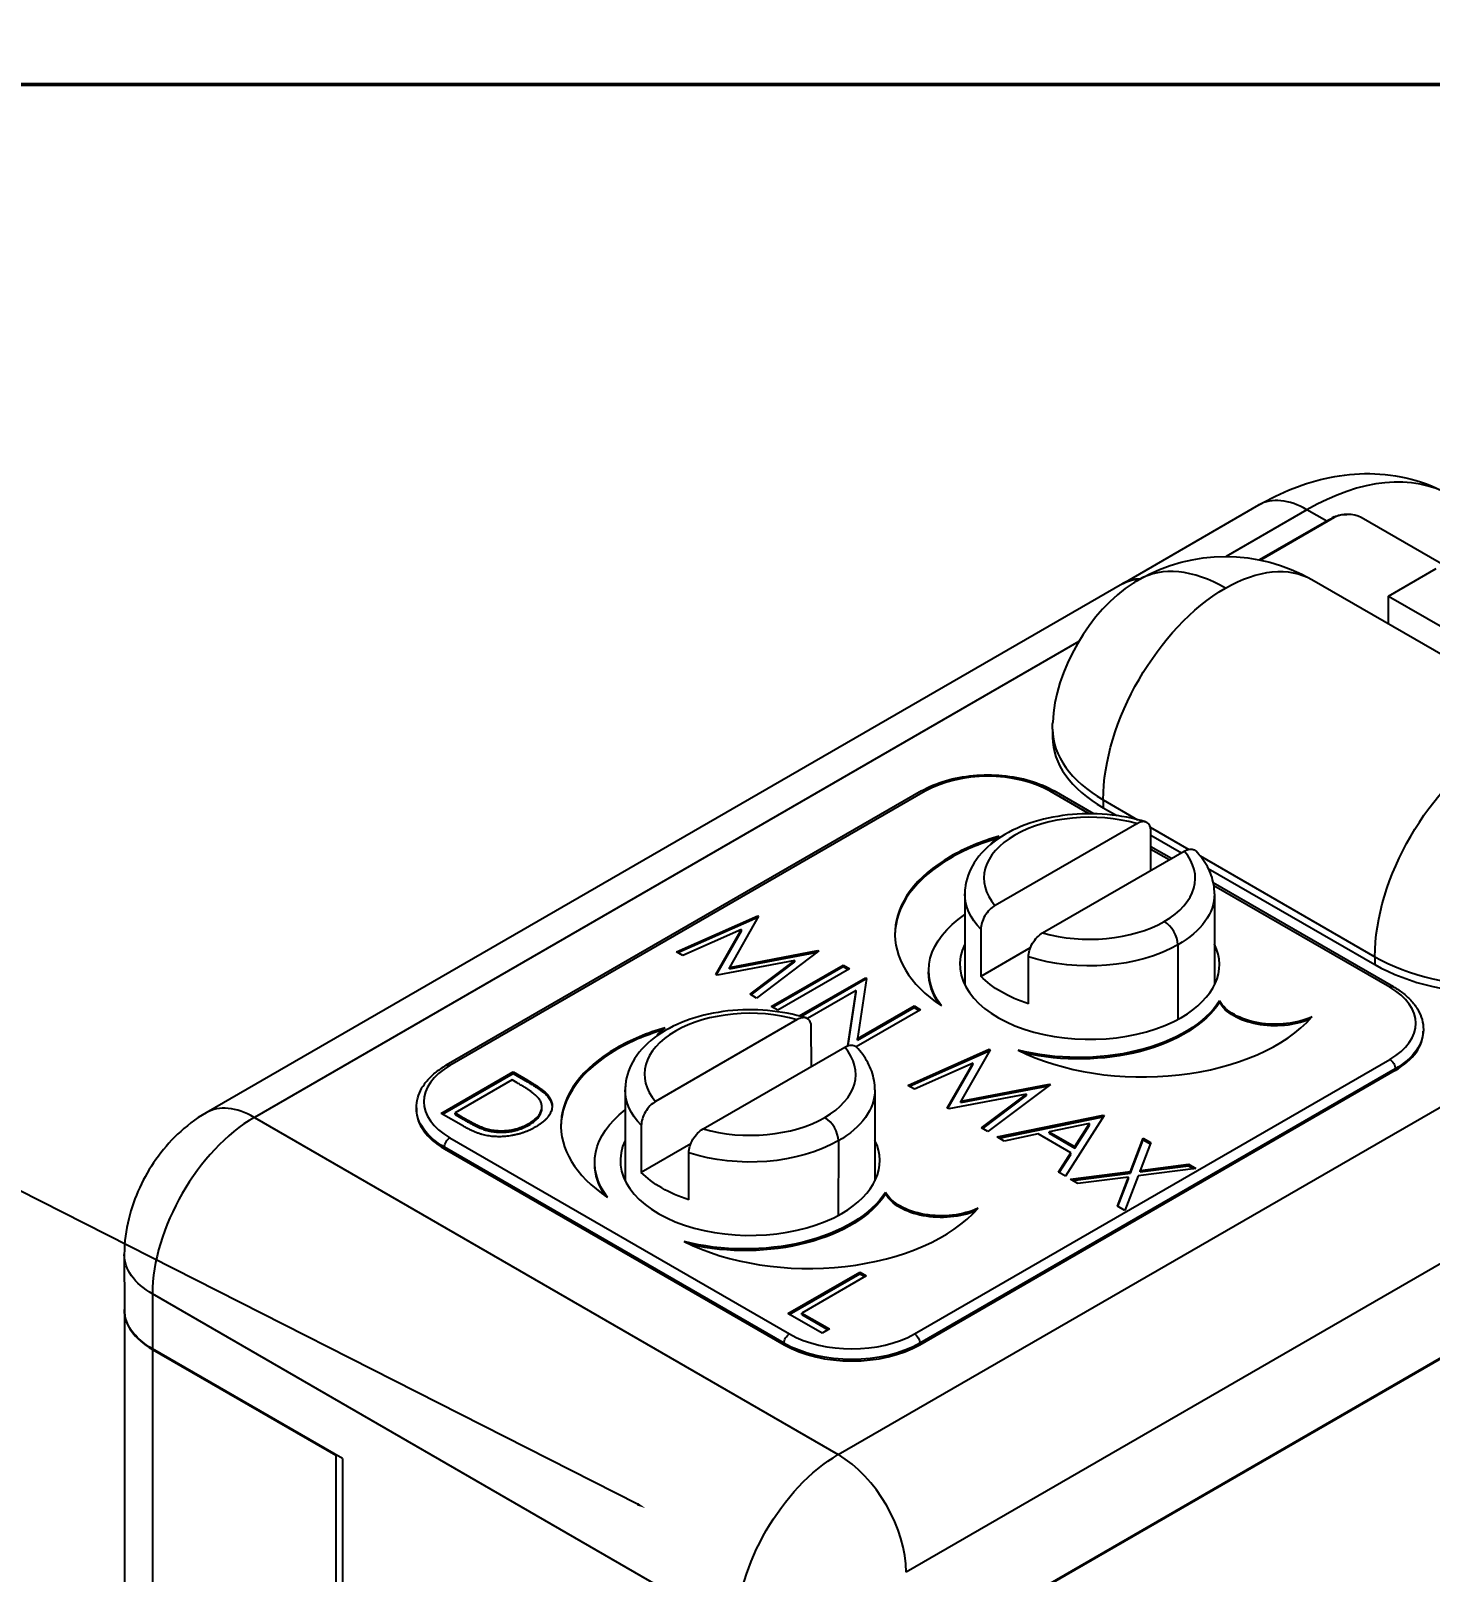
# Model space of a CAD drawing. Header units: millimetres. Extents: x -383313 to -161684, y -117025 to 99224.
# Drawn here: x -333079.59 to -333050.45, y 36396.24 to 36428.34 of the extents above; entities that cross this region are included whole.
import ezdxf
from ezdxf import colors
from ezdxf.entities.mleader import LeaderData, LeaderLine
from ezdxf.math import Vec2, Vec3

# ---------------------------------------------------------------- set-up
doc = ezdxf.new("R2010")
doc.units = ezdxf.units.MM
doc.header["$MEASUREMENT"] = 0
doc.layers.get('Defpoints').update_dxf_attribs({"color": 31})
doc.layers.add('001__КОНСТРУКТИВ__размеры внутр.', color=7, linetype='Continuous')
doc.layers.add('PV-2BB', color=7, linetype='Continuous')
doc.styles.add('PSTUDIO', font='arial.ttf')
doc.dimstyles.new('PS_TICK', dxfattribs={"dimscale": 100, "dimtxt": 2.5, "dimasz": 1, "dimexe": 2, "dimexo": 2, "dimgap": 1, "dimtad": 1, "dimdec": 0, "dimzin": 0, "dimdsep": 46, "dimtxsty": 'PSTUDIO', "dimblk": 'ARCHTICK', "dimcen": 2, "dimdle": 1.5, "dimse1": 1, "dimse2": 1, "dimadec": 0, "dimazin": 0, "dimtfac": 1, "dimtdec": 0, "dimtix": 1, "dimtmove": 1, "dimatfit": 3, "dimldrblk": 'ARCHTICK', "dimfxl": 1, "dimtolj": 1, "dimtzin": 0, "dimarcsym": 0})

# ---------------------------------------------------------------- blocks, each defined once
blk = doc.blocks.new('_ArchTick')
at = {"color": 0, "linetype": 'ByBlock', "const_width": 0.15}
blk.add_lwpolyline([(-0.5, -0.5), (0.5, 0.5)], dxfattribs=at)
blk = doc.blocks.new('*D245')
at = {"layer": '001__КОНСТРУКТИВ__размеры внутр.', "color": 0, "lineweight": -2, "ltscale": 100, "transparency": 16777216}
for p, q in [((-333441.822, 37873.626), (-333441.822, 35438.43)), ((-328427.442, 36876.752), (-328427.442, 35438.43)), ((-333591.822, 35638.43), (-328277.442, 35638.43))]:
    blk.add_line(p, q, dxfattribs=at)
at = {"layer": 'Defpoints', "color": 0, "ltscale": 100, "transparency": 16777216}
for p in [(-333441.822, 38073.626), (-328427.442, 37076.752), (-328427.442, 35638.43)]:
    blk.add_point(p, dxfattribs=at)
at = {"layer": '001__КОНСТРУКТИВ__размеры внутр.', "color": 0, "lineweight": -2, "ltscale": 100, "transparency": 16777216, "xscale": 100, "yscale": 100, "zscale": 100, "rotation": 180}
blk.add_blockref('_ArchTick', (-333441.822, 35638.43), dxfattribs=at)
at = {"layer": '001__КОНСТРУКТИВ__размеры внутр.', "color": 0, "lineweight": -2, "ltscale": 100, "transparency": 16777216, "xscale": 100, "yscale": 100, "zscale": 100}
blk.add_blockref('_ArchTick', (-328427.442, 35638.43), dxfattribs=at)
at = {"layer": '001__КОНСТРУКТИВ__размеры внутр.', "color": 0, "ltscale": 100, "transparency": 16777216, "insert": (-330934.632, 35866.073), "char_height": 250, "attachment_point": 5, "style": 'PSTUDIO'}
blk.add_mtext('\\A1;5014', dxfattribs=at)
blk = doc.blocks.new('*U231')
at = {"layer": 'PV-2BB'}
for p, q in [((1321.242, 74.937, 1396.179), (1321.009, 74.703, 1395.712)), ((1331.443, 70.44, 1401.883), (1322.449, 74.937, 1397.386)), ((1321.006, 74.7, 1395.706), (1313.102, 66.796, 1379.898)), ((1321.283, 74.563, 1395.846), (1321.049, 74.33, 1395.379)), ((1324.149, 68.83, 1392.979), (1321.283, 74.563, 1395.846)), ((1330.876, 70.516, 1401.392), (1322.783, 74.563, 1397.346)), ((1322.783, 74.563, 1397.346), (1325.649, 68.83, 1394.479)), ((1321.046, 74.326, 1395.372), (1313.116, 66.396, 1379.512)), ((1321.046, 74.326, 1395.372), (1321.946, 72.527, 1394.473)), ((1321.983, 72.463, 1394.446), (1321.049, 74.33, 1395.379)), ((1324.016, 73.41, 1397.426), (1324.009, 73.403, 1397.412)), ((1329.083, 71.039, 1400.122), (1324.416, 73.373, 1397.789)), ((1324.285, 72.985, 1397.27), (1324.175, 73.204, 1397.379)), ((1324.175, 73.204, 1397.379), (1324.881, 72.851, 1397.732)), ((1329.109, 71.01, 1400.119), (1324.443, 73.343, 1397.786)), ((1324.056, 73.036, 1397.092), (1324.049, 73.03, 1397.079)), ((1325.723, 69.703, 1395.426), (1324.056, 73.036, 1397.092)), ((1324.136, 73.036, 1397.172), (1325.803, 69.703, 1395.506)), ((1324.182, 73.191, 1397.373), (1324.874, 72.845, 1397.719)), ((1324.273, 73.098, 1397.371), (1324.279, 73.104, 1397.384)), ((1324.273, 73.098, 1397.371), (1324.313, 73.017, 1397.33)), ((1324.84, 72.824, 1397.664), (1324.279, 73.104, 1397.384)), ((1324.279, 73.104, 1397.384), (1324.32, 73.023, 1397.343)), ((1324.049, 73.03, 1397.079), (1325.716, 69.696, 1395.412)), ((1324.313, 73.017, 1397.33), (1324.32, 73.023, 1397.343)), ((1324.432, 72.806, 1397.238), (1324.439, 72.813, 1397.252)), ((1324.865, 72.774, 1397.64), (1324.84, 72.824, 1397.664)), ((1324.874, 72.845, 1397.719), (1324.881, 72.851, 1397.732)), ((1324.874, 72.845, 1397.719), (1324.946, 72.702, 1397.648)), ((1324.881, 72.851, 1397.732), (1324.952, 72.709, 1397.661)), ((1324.946, 72.702, 1397.648), (1324.952, 72.709, 1397.661)), ((1321.946, 72.527, 1394.473), (1320.782, 71.364, 1392.146)), ((1321.983, 72.463, 1394.446), (1320.883, 71.363, 1392.246)), ((1321.946, 72.527, 1394.473), (1321.952, 72.524, 1394.476)), ((1324.771, 72.51, 1397.28), (1324.777, 72.516, 1397.294)), ((1324.938, 72.484, 1397.422), (1324.945, 72.491, 1397.435)), ((1325.032, 72.491, 1397.523), (1325.039, 72.498, 1397.536)), ((1325.738, 72.184, 1397.922), (1325.745, 72.191, 1397.936)), ((1326.626, 72.096, 1398.723), (1326.595, 72.16, 1398.754)), ((1326.595, 72.16, 1398.754), (1327.347, 71.714, 1399.061)), ((1326.602, 72.145, 1398.747), (1327.34, 71.707, 1399.047)), ((1327.169, 71.774, 1398.943), (1326.626, 72.096, 1398.723)), ((1325.63, 71.949, 1397.579), (1325.244, 71.563, 1396.807)), ((1325.091, 71.859, 1396.95), (1325.098, 71.866, 1396.964)), ((1326.788, 71.773, 1398.561), (1327.169, 71.774, 1398.943)), ((1326.795, 71.759, 1398.554), (1326.788, 71.773, 1398.561)), ((1326.791, 71.766, 1398.558), (1327.162, 71.768, 1398.93)), ((1327.43, 71.25, 1398.68), (1326.795, 71.759, 1398.554)), ((1327.162, 71.768, 1398.93), (1327.169, 71.774, 1398.943)), ((1325.598, 71.68, 1397.278), (1325.398, 71.48, 1396.878)), ((1327.195, 70.982, 1398.177), (1325.804, 71.677, 1397.481)), ((1326.911, 71.696, 1398.608), (1326.918, 71.703, 1398.621)), ((1326.911, 71.696, 1398.608), (1327.631, 71.12, 1398.751)), ((1327.351, 71.705, 1399.056), (1326.918, 71.703, 1398.621)), ((1326.918, 71.703, 1398.621), (1327.642, 71.123, 1398.765)), ((1327.34, 71.707, 1399.047), (1327.347, 71.714, 1399.061)), ((1327.34, 71.707, 1399.047), (1327.341, 71.705, 1399.046)), ((1327.347, 71.714, 1399.061), (1327.351, 71.705, 1399.056)), ((1325.883, 71.238, 1397.121), (1325.398, 71.48, 1396.878)), ((1326.988, 71.373, 1398.361), (1326.956, 71.437, 1398.393)), ((1326.956, 71.437, 1398.393), (1327.43, 71.25, 1398.68)), ((1326.962, 71.425, 1398.387), (1327.424, 71.244, 1398.667)), ((1327.647, 71.114, 1398.761), (1326.988, 71.373, 1398.361)), ((1325.631, 71.014, 1396.645), (1325.831, 71.214, 1397.045)), ((1326.038, 71.211, 1397.248), (1327.428, 70.515, 1397.943)), ((1327.06, 71.228, 1398.289), (1327.766, 70.875, 1398.641)), ((1327.092, 71.165, 1398.257), (1327.06, 71.228, 1398.289)), ((1327.067, 71.215, 1398.282), (1327.759, 70.869, 1398.628)), ((1327.798, 70.812, 1398.61), (1327.092, 71.165, 1398.257)), ((1327.424, 71.244, 1398.667), (1327.43, 71.25, 1398.68)), ((1327.637, 71.118, 1398.755), (1327.642, 71.123, 1398.765)), ((1327.642, 71.123, 1398.765), (1327.647, 71.114, 1398.761)), ((1327.225, 70.983, 1398.208), (1327.875, 70.658, 1398.533)), ((1327.236, 70.967, 1398.204), (1327.868, 70.652, 1398.52)), ((1327.101, 70.679, 1397.78), (1327.267, 70.846, 1398.113)), ((1327.755, 70.671, 1398.425), (1327.275, 70.91, 1398.186)), ((1327.759, 70.869, 1398.628), (1327.766, 70.875, 1398.641)), ((1327.759, 70.869, 1398.628), (1327.784, 70.819, 1398.603)), ((1327.766, 70.875, 1398.641), (1327.798, 70.812, 1398.61)), ((1327.458, 70.497, 1397.956), (1327.755, 70.671, 1398.425)), ((1327.46, 70.496, 1397.956), (1327.748, 70.664, 1398.412)), ((1327.881, 70.645, 1398.526), (1327.559, 70.457, 1398.015)), ((1327.748, 70.664, 1398.412), (1327.755, 70.671, 1398.425)), ((1327.868, 70.652, 1398.52), (1327.875, 70.658, 1398.533)), ((1327.868, 70.652, 1398.52), (1327.873, 70.64, 1398.514)), ((1327.875, 70.658, 1398.533), (1327.881, 70.645, 1398.526)), ((1329.011, 70.54, 1399.551), (1329.018, 70.546, 1399.564)), ((1328.146, 70.116, 1398.261), (1327.513, 70.432, 1397.945)), ((1327.552, 70.45, 1398.002), (1327.559, 70.457, 1398.015)), ((1327.552, 70.45, 1398.002), (1328.108, 70.172, 1398.28)), ((1327.559, 70.457, 1398.015), (1328.114, 70.179, 1398.293)), ((1330.31, 70.336, 1400.646), (1330.277, 70.302, 1400.579)), ((1331.449, 70.437, 1401.886), (1332.783, 69.77, 1402.553)), ((1326.983, 70.163, 1397.146), (1326.666, 69.847, 1396.513)), ((1328.108, 70.172, 1398.28), (1328.114, 70.179, 1398.293)), ((1328.108, 70.172, 1398.28), (1328.133, 70.122, 1398.255)), ((1328.114, 70.179, 1398.293), (1328.146, 70.116, 1398.261)), ((1328.364, 70.215, 1398.579), (1328.371, 70.221, 1398.592)), ((1328.964, 70.282, 1399.246), (1328.578, 69.896, 1398.474)), ((1327.469, 70.11, 1397.579), (1327.083, 69.725, 1396.807)), ((1328.931, 70.014, 1398.945), (1328.731, 69.814, 1398.545)), ((1330.528, 69.315, 1399.843), (1329.138, 70.011, 1399.148)), ((1330.221, 69.707, 1399.927), (1330.029, 70.09, 1400.119)), ((1330.254, 69.673, 1399.927), (1330.059, 70.063, 1400.122)), ((1327.763, 69.824, 1397.587), (1327.731, 69.888, 1397.618)), ((1327.731, 69.888, 1397.618), (1328.483, 69.442, 1397.925)), ((1327.738, 69.873, 1397.611), (1328.476, 69.435, 1397.911)), ((1328.305, 69.502, 1397.807), (1327.763, 69.824, 1397.587)), ((1325.723, 69.703, 1395.426), (1325.716, 69.696, 1395.412)), ((1325.877, 69.8, 1395.678), (1326.583, 69.448, 1396.03)), ((1326.045, 69.466, 1395.51), (1325.877, 69.8, 1395.678)), ((1325.884, 69.787, 1395.671), (1326.576, 69.441, 1396.017)), ((1325.975, 69.694, 1395.669), (1325.981, 69.701, 1395.682)), ((1325.975, 69.694, 1395.669), (1326.104, 69.436, 1395.54)), ((1326.614, 69.384, 1395.999), (1325.981, 69.701, 1395.682)), ((1325.981, 69.701, 1395.682), (1326.117, 69.43, 1395.547)), ((1329.217, 69.571, 1398.788), (1328.731, 69.814, 1398.545)), ((1330.383, 69.663, 1400.046), (1330.349, 69.63, 1399.979)), ((1330.383, 69.663, 1400.046), (1330.551, 69.326, 1399.877)), ((1333.116, 69.396, 1402.512), (1332.322, 69.793, 1402.115)), ((1327.105, 69.59, 1396.694), (1327.111, 69.597, 1396.708)), ((1327.924, 69.501, 1397.425), (1328.305, 69.502, 1397.807)), ((1327.931, 69.487, 1397.418), (1327.924, 69.501, 1397.425)), ((1328.298, 69.496, 1397.794), (1328.305, 69.502, 1397.807)), ((1328.965, 69.347, 1398.312), (1329.165, 69.547, 1398.712)), ((1329.371, 69.544, 1398.915), (1330.761, 68.849, 1399.61)), ((1330.349, 69.63, 1399.979), (1330.417, 69.495, 1399.912)), ((1333.213, 69.203, 1402.416), (1332.554, 69.532, 1402.086)), ((1333.283, 69.163, 1402.446), (1332.561, 69.524, 1402.085)), ((1326.117, 69.43, 1395.547), (1326.045, 69.466, 1395.51)), ((1326.576, 69.441, 1396.017), (1326.583, 69.448, 1396.03)), ((1326.576, 69.441, 1396.017), (1326.601, 69.391, 1395.992)), ((1326.583, 69.448, 1396.03), (1326.614, 69.384, 1395.999)), ((1327.927, 69.494, 1397.422), (1328.298, 69.496, 1397.794)), ((1328.566, 68.978, 1397.544), (1327.931, 69.487, 1397.418)), ((1328.047, 69.424, 1397.472), (1328.054, 69.431, 1397.485)), ((1328.047, 69.424, 1397.472), (1328.767, 68.848, 1397.615)), ((1328.487, 69.433, 1397.92), (1328.054, 69.431, 1397.485)), ((1328.054, 69.431, 1397.485), (1328.778, 68.851, 1397.629)), ((1328.476, 69.435, 1397.911), (1328.483, 69.442, 1397.925)), ((1328.476, 69.435, 1397.911), (1328.477, 69.433, 1397.91)), ((1328.483, 69.442, 1397.925), (1328.487, 69.433, 1397.92)), ((1333.213, 69.203, 1402.416), (1333.116, 69.396, 1402.512)), ((1330.614, 69.201, 1399.814), (1330.803, 68.822, 1399.625)), ((1328.124, 69.101, 1397.225), (1328.092, 69.164, 1397.257)), ((1328.092, 69.164, 1397.257), (1328.566, 68.978, 1397.544)), ((1328.098, 69.153, 1397.251), (1328.56, 68.971, 1397.531)), ((1328.783, 68.842, 1397.625), (1328.124, 69.101, 1397.225)), ((1330.434, 69.012, 1399.446), (1330.601, 69.179, 1399.78)), ((1330.613, 68.923, 1399.536), (1330.523, 69.102, 1399.625)), ((1330.635, 68.912, 1399.547), (1330.534, 69.113, 1399.647)), ((1330.583, 69.162, 1399.745), (1330.733, 68.863, 1399.596)), ((1332.856, 69.063, 1401.918), (1334.189, 66.396, 1400.585)), ((1333.283, 69.163, 1402.446), (1333.285, 69.166, 1402.451)), ((1328.204, 68.941, 1397.145), (1328.169, 69.01, 1397.18)), ((1328.169, 69.01, 1397.18), (1329.042, 68.323, 1397.365)), ((1328.179, 68.991, 1397.17), (1329.036, 68.316, 1397.352)), ((1328.484, 68.721, 1397.205), (1328.204, 68.941, 1397.145)), ((1328.56, 68.971, 1397.531), (1328.566, 68.978, 1397.544)), ((1334.016, 67.896, 1401.912), (1333.483, 68.963, 1402.446)), ((1325.649, 68.83, 1394.479), (1334.643, 64.333, 1398.976)), ((1326.723, 68.703, 1395.426), (1326.716, 68.696, 1395.412)), ((1326.723, 68.783, 1395.506), (1331.389, 66.45, 1397.839)), ((1331.389, 66.37, 1397.759), (1326.723, 68.703, 1395.426)), ((1328.644, 68.401, 1397.045), (1328.484, 68.721, 1397.205)), ((1328.773, 68.846, 1397.619), (1328.778, 68.851, 1397.629)), ((1328.778, 68.851, 1397.629), (1328.783, 68.842, 1397.625)), ((1330.858, 68.712, 1399.57), (1331.716, 66.996, 1398.712)), ((1326.716, 68.696, 1395.412), (1331.383, 66.363, 1397.746)), ((1328.567, 68.644, 1397.21), (1328.573, 68.65, 1397.224)), ((1328.567, 68.644, 1397.21), (1328.693, 68.392, 1397.084)), ((1328.573, 68.65, 1397.224), (1328.699, 68.398, 1397.098)), ((1328.907, 68.388, 1397.294), (1328.573, 68.65, 1397.224)), ((1330.865, 68.598, 1399.463), (1331.683, 66.963, 1398.646)), ((1328.504, 68.341, 1396.845), (1328.47, 68.41, 1396.879)), ((1328.47, 68.41, 1396.879), (1328.644, 68.401, 1397.045)), ((1328.473, 68.403, 1396.876), (1328.637, 68.394, 1397.031)), ((1328.637, 68.394, 1397.031), (1328.644, 68.401, 1397.045)), ((1328.693, 68.392, 1397.084), (1328.699, 68.398, 1397.098)), ((1328.693, 68.392, 1397.084), (1328.9, 68.381, 1397.281)), ((1328.699, 68.398, 1397.098), (1328.907, 68.388, 1397.294)), ((1328.9, 68.381, 1397.281), (1328.907, 68.388, 1397.294)), ((1330.316, 68.496, 1398.812), (1330, 68.18, 1398.18)), ((1330.802, 68.444, 1399.246), (1330.416, 68.058, 1398.474)), ((1331.696, 66.756, 1398.452), (1330.832, 68.483, 1399.316)), ((1331.726, 66.73, 1398.456), (1330.841, 68.5, 1399.341)), ((1333.231, 68.311, 1401.543), (1333.349, 68.43, 1401.779)), ((1333.349, 68.43, 1401.779), (1334.816, 65.496, 1400.312)), ((1333.349, 68.43, 1401.779), (1333.816, 68.196, 1402.012)), ((1329.047, 68.314, 1397.361), (1328.504, 68.341, 1396.845)), ((1328.565, 68.218, 1396.784), (1328.529, 68.291, 1396.82)), ((1328.529, 68.291, 1396.82), (1329.004, 67.881, 1396.885)), ((1328.54, 68.269, 1396.809), (1328.997, 67.874, 1396.872)), ((1328.965, 67.873, 1396.838), (1328.565, 68.218, 1396.784)), ((1329.036, 68.316, 1397.352), (1329.042, 68.323, 1397.365)), ((1329.036, 68.316, 1397.352), (1329.037, 68.314, 1397.351)), ((1329.042, 68.323, 1397.365), (1329.047, 68.314, 1397.361)), ((1328.997, 67.874, 1396.872), (1329.232, 67.923, 1397.155)), ((1329.004, 67.881, 1396.885), (1329.239, 67.929, 1397.168)), ((1329.232, 67.923, 1397.155), (1329.239, 67.929, 1397.168)), ((1329.232, 67.923, 1397.155), (1329.266, 67.854, 1397.121)), ((1329.239, 67.929, 1397.168), (1329.276, 67.856, 1397.132)), ((1330.378, 67.945, 1398.323), (1330.384, 67.952, 1398.336)), ((1334.643, 63.333, 1397.976), (1325.649, 67.83, 1393.479)), ((1328.759, 67.831, 1396.59), (1328.965, 67.873, 1396.838)), ((1328.796, 67.758, 1396.553), (1328.759, 67.831, 1396.59)), ((1328.762, 67.826, 1396.587), (1328.958, 67.866, 1396.825)), ((1329.04, 67.808, 1396.848), (1328.796, 67.758, 1396.553)), ((1328.958, 67.866, 1396.825), (1328.965, 67.873, 1396.838)), ((1328.997, 67.874, 1396.872), (1329.004, 67.881, 1396.885)), ((1329.497, 67.414, 1396.911), (1329.04, 67.808, 1396.848)), ((1329.073, 67.809, 1396.882), (1329.079, 67.816, 1396.895)), ((1329.073, 67.809, 1396.882), (1329.454, 67.48, 1396.934)), ((1329.276, 67.856, 1397.132), (1329.079, 67.816, 1396.895)), ((1329.079, 67.816, 1396.895), (1329.46, 67.487, 1396.947)), ((1324.913, 67.593, 1392.506), (1333.313, 63.393, 1396.706)), ((1334.243, 62.933, 1397.176), (1324.916, 67.596, 1392.512)), ((1329.454, 67.48, 1396.934), (1329.46, 67.487, 1396.947)), ((1329.454, 67.48, 1396.934), (1329.479, 67.429, 1396.908)), ((1329.46, 67.487, 1396.947), (1329.497, 67.414, 1396.911)), ((1331.716, 66.996, 1398.712), (1331.683, 66.963, 1398.646)), ((1331.389, 66.37, 1397.759), (1331.383, 66.363, 1397.746)), ((1331.763, 66.329, 1398.092), (1331.757, 66.322, 1398.079))]:
    blk.add_line(p, q, dxfattribs=at)
at = {"layer": 'PV-2BB', "extrusion": (0.57735, 0.57735, -0.57735)}
for start, end in [(0, 2.1947), (57.8053, 60), (60, 120)]:
    blk.add_arc((-892.736, 1715.434), 1.8, start, end, dxfattribs=at)
for centre, major_axis, start_param, end_param in [((1321.949, 74.23, 1396.179), (-0.707, 0.707), -0.785398, 0), ((1321.716, 73.996, 1395.712), (-0.707, 0.707), -0.785398, 0), ((1324.723, 72.703, 1397.426), (-0.707, 0.707), -0.785398, 0), ((1324.416, 73.316, 1397.732), (0, 0.0566, 0.0566), 0, 0.785398), ((1324.109, 73.01, 1397.119), (0.0566, 0, 0.0566), -2.356194, -0.785398), ((1326.203, 70.761, 1396.964), (-1.105, 1.105), -0.416335, 0.648715), ((1326.549, 71.03, 1397.579), (-0.919, 0.919), -0.512804, 0), ((1326.434, 71.494, 1397.928), (-0.431, 0.431), 0.387595, 0.678916), ((1326.196, 70.754, 1396.95), (-1.105, 1.105), -0.377771, 0), ((1326.349, 70.83, 1397.179), (-0.919, 0.919), -1.057992, -0.512804), ((1326.549, 71.03, 1397.579), (-0.919, 0.919), -2.356194, -1.057992), ((1329.083, 70.983, 1400.066), (0, 0.0566, 0.0566), 0, 0.785398), ((1326.203, 70.761, 1396.964), (1.105, -1.105), 0.354922, 1.987131), ((1326.196, 70.754, 1396.95), (1.105, -1.105), 0.354922, 1.940135), ((1329.476, 69.116, 1398.592), (-1.105, 1.105), -0.416335, 0.70822), ((1331.443, 69.733, 1401.176), (0, 0.707, 0.707), 0, 0.312847), ((1326.549, 71.03, 1397.579), (0.919, -0.919), 0, 0.785398), ((1329.469, 69.11, 1398.579), (-1.105, 1.105), -0.377771, 0), ((1329.883, 69.363, 1399.246), (-0.919, 0.919), -0.512804, 0), ((1329.707, 69.849, 1399.556), (0.431, -0.431), -2.742389, -2.462677), ((1330.003, 70.063, 1400.066), (0.0566, 0, 0.0566), -0.785398, 0), ((1331.583, 69.063, 1400.646), (1.273, 0, 1.273), -2.356194, -0.785398), ((1325.776, 69.676, 1395.452), (0.0566, 0, 0.0566), -2.356194, -0.785398), ((1326.389, 69.37, 1395.759), (-0.707, 0.707), -2.356194, -0.785398), ((1329.683, 69.163, 1398.846), (-0.919, 0.919), -1.057992, -0.512804), ((1331.583, 69.063, 1400.646), (1.273, 0, 1.273), -0.785398, 0), ((1327.559, 69.224, 1396.783), (-0.431, 0.431), -2.198855, -0.313608), ((1327.566, 69.231, 1396.796), (-0.431, 0.431), -2.249712, -0.313608), ((1329.883, 69.363, 1399.246), (-0.919, 0.919), -2.356194, -1.057992), ((1329.476, 69.116, 1398.592), (1.105, -1.105), 0.354922, 1.987131), ((1325.149, 68.33, 1393.479), (1.061, 0, 1.061), -2.356194, -0.785398), ((1329.469, 69.11, 1398.579), (1.105, -1.105), 0.354922, 1.940135), ((1326.696, 68.756, 1395.452), (0, -0.0566, -0.0566), -2.356194, -0.785398), ((1329.883, 69.363, 1399.246), (0.919, -0.919), 0, 0.785398), ((1330.832, 67.58, 1398.412), (-0.431, 0.431), -2.198855, -0.313608), ((1330.839, 67.586, 1398.425), (-0.431, 0.431), -2.249712, -0.313608), ((1332.916, 66.396, 1399.312), (1.273, 0, 1.273), -2.356194, -0.785398), ((1331.669, 66.73, 1398.399), (0.0566, 0, 0.0566), -0.785398, 0), ((1331.363, 66.423, 1397.786), (0, -0.0566, -0.0566), -2.356194, -0.785398), ((1331.056, 67.036, 1398.092), (0.707, -0.707), 0, 0.785398)]:
    blk.add_ellipse(centre, major_axis=major_axis, ratio=0.57735, start_param=start_param, end_param=end_param, dxfattribs=at)
at = {"layer": 'PV-2BB', "extrusion": (-0.57735, -0.57735, 0.57735)}
for centre, major_axis, start_param, end_param in [((1322.283, 74.063, 1396.346), (-1.061, 0, -1.061), -2.356194, -0.785398), ((1322.449, 74.23, 1396.679), (0, 0.707, 0.707), -0.785398, 0), ((1321.713, 73.993, 1395.706), (-0.707, 0.707), -0.007071, 0.785398), ((1324.716, 72.696, 1397.412), (-0.707, 0.707), 0, 0.785398), ((1324.749, 72.73, 1397.479), (-0.651, 0.651), -0.785398, 0.785398), ((1326.403, 70.874, 1397.277), (-1.397, 1.397), -0.785398, 0.715866), ((1326.396, 70.867, 1397.264), (-1.397, 1.397), -0.785398, -0.007159), ((1326.396, 70.867, 1397.264), (-1.397, 1.397), -1.083985, -0.785398), ((1326.403, 70.874, 1397.277), (-1.397, 1.397), -1.103015, -0.785398), ((1326.616, 71.096, 1397.712), (-0.778, 0.778), -2.032383, 0.461587), ((1326.249, 70.73, 1396.979), (-0.955, 0.955), -0.273013, 2.356194), ((1326.616, 71.096, 1397.712), (0.778, -0.778), -2.032383, -0.785398), ((1329.416, 70.396, 1399.812), (-0.651, 0.651), -2.356194, -0.785398), ((1326.687, 70.305, 1396.993), (1.397, -1.397), -2.286662, -0.467781), ((1329.676, 69.229, 1398.906), (-1.397, 1.397), -0.785398, 0.715866), ((1329.67, 69.223, 1398.892), (-1.397, 1.397), -0.785398, -0.007159), ((1326.616, 71.096, 1397.712), (0.778, -0.778), -0.785398, 0.461587), ((1329.67, 69.223, 1398.892), (-1.397, 1.397), -1.083985, -0.785398), ((1329.676, 69.229, 1398.906), (-1.397, 1.397), -1.103015, -0.785398), ((1331.149, 69.93, 1401.079), (-0.88, 0, -0.88), -2.310972, -0.830621), ((1326.916, 70.296, 1397.212), (0, 0.141, 0.141), -2.356194, -0.785398), ((1329.949, 69.43, 1399.379), (-0.778, 0.778), -2.032383, 0.461587), ((1331.583, 69.063, 1400.646), (-1.273, 1.273), 0, 0.785398), ((1331.449, 69.73, 1401.179), (0, 0.707, 0.707), -0.313001, 0.007071), ((1331.583, 69.063, 1400.646), (0, 1.273, 1.273), -0.785398, 0), ((1331.549, 69.03, 1400.579), (-1.273, 1.273), 0, 0.785398), ((1329.583, 69.063, 1398.646), (-0.955, 0.955), -0.273013, 2.356194), ((1326.249, 70.73, 1396.979), (0.955, -0.955), -0.785398, 0.273013), ((1326.383, 69.363, 1395.746), (0.707, -0.707), -2.356194, -0.785398), ((1326.416, 69.396, 1395.812), (0.651, -0.651), -2.356194, -0.785398), ((1332.783, 69.063, 1401.846), (0, 0.707, 0.707), -0.785398, 0), ((1329.949, 69.43, 1399.379), (0.778, -0.778), -2.032383, -0.785398), ((1332.116, 68.396, 1400.512), (2.121, 0, 2.121), 0, 0.785398), ((1329.96, 68.661, 1398.621), (1.397, -1.397), -2.286662, -0.467781), ((1332.213, 68.203, 1400.416), (-2.121, 0, -2.121), -2.392869, -2.356194), ((1333.349, 69.03, 1402.379), (-0.141, 0.141), -2.356194, -0.785398), ((1325.316, 68.496, 1393.812), (0, 0.707, 0.707), -2.356194, -0.785398), ((1329.949, 69.43, 1399.379), (0.778, -0.778), -0.785398, 0.461587), ((1330.249, 68.63, 1398.879), (0, 0.141, 0.141), -2.356194, -0.785398), ((1329.583, 69.063, 1398.646), (0.955, -0.955), -0.785398, 0.273013), ((1332.883, 66.363, 1399.246), (1.273, -1.273), -2.356194, -1.549185), ((1332.916, 66.396, 1399.312), (1.273, -1.273), -2.356194, -1.549185), ((1331.083, 67.063, 1398.146), (0.651, -0.651), -0.785398, 0.785398), ((1331.049, 67.03, 1398.079), (0.707, -0.707), -0.785398, 0)]:
    blk.add_ellipse(centre, major_axis=major_axis, ratio=0.57735, start_param=start_param, end_param=end_param, dxfattribs=at)
at = {"layer": 'PV-2BB'}
for points, knots in [([(1322.449, 74.937, 1397.386), (1322.34, 74.991, 1397.332), (1322.24, 75.029, 1397.269), (1322.052, 75.084, 1397.136), (1321.964, 75.1, 1397.064), (1321.795, 75.117, 1396.913), (1321.716, 75.117, 1396.833), (1321.564, 75.1, 1396.665), (1321.493, 75.084, 1396.576), (1321.359, 75.029, 1396.388), (1321.297, 74.991, 1396.288), (1321.242, 74.937, 1396.179)], [4.712389, 4.712389, 4.712389, 4.712389, 5.026548, 5.026548, 5.340708, 5.340708, 5.654867, 5.654867, 5.969026, 5.969026, 6.283185, 6.283185, 6.283185, 6.283185]), ([(1324.016, 73.41, 1397.426), (1324.03, 73.424, 1397.454), (1324.048, 73.435, 1397.483), (1324.089, 73.45, 1397.539), (1324.112, 73.454, 1397.566), (1324.163, 73.454, 1397.618), (1324.191, 73.451, 1397.642), (1324.25, 73.439, 1397.689), (1324.282, 73.43, 1397.711), (1324.347, 73.405, 1397.752), (1324.381, 73.39, 1397.771), (1324.416, 73.373, 1397.789)], [0.7853982, 0.7853982, 0.7853982, 0.7853982, 0.9424778, 0.9424778, 1.0995574, 1.0995574, 1.2566371, 1.2566371, 1.4137167, 1.4137167, 1.5707963, 1.5707963, 1.5707963, 1.5707963]), ([(1324.809, 72.453, 1397.262), (1324.8, 72.458, 1397.258), (1324.783, 72.466, 1397.249), (1324.756, 72.481, 1397.238), (1324.73, 72.497, 1397.227), (1324.704, 72.514, 1397.218), (1324.678, 72.531, 1397.209), (1324.652, 72.55, 1397.202), (1324.626, 72.57, 1397.196), (1324.6, 72.591, 1397.191), (1324.575, 72.612, 1397.187), (1324.551, 72.633, 1397.184), (1324.527, 72.655, 1397.182), (1324.504, 72.677, 1397.181), (1324.483, 72.699, 1397.182), (1324.462, 72.721, 1397.183), (1324.442, 72.744, 1397.186), (1324.423, 72.767, 1397.189), (1324.404, 72.79, 1397.194), (1324.386, 72.815, 1397.201), (1324.368, 72.84, 1397.208), (1324.351, 72.867, 1397.218), (1324.334, 72.895, 1397.229), (1324.317, 72.924, 1397.241), (1324.3, 72.955, 1397.255), (1324.29, 72.975, 1397.265), (1324.285, 72.985, 1397.27)], [0, 0, 0, 0, 0.046076, 0.090797, 0.134281, 0.177005, 0.218799, 0.260135, 0.300966, 0.341496, 0.381461, 0.420134, 0.457932, 0.494759, 0.531032, 0.56696, 0.602531, 0.638141, 0.674888, 0.713498, 0.754468, 0.797837, 0.844006, 0.893083, 0.944969, 1, 1, 1, 1]), ([(1324.313, 73.017, 1397.33), (1324.319, 73.005, 1397.324), (1324.33, 72.983, 1397.313), (1324.347, 72.95, 1397.298), (1324.363, 72.92, 1397.283), (1324.379, 72.892, 1397.271), (1324.393, 72.867, 1397.26), (1324.407, 72.845, 1397.251), (1324.419, 72.825, 1397.244), (1324.428, 72.812, 1397.24), (1324.432, 72.806, 1397.238)], [0, 0, 0, 0, 0.171901, 0.330628, 0.475549, 0.606746, 0.725024, 0.829742, 0.921323, 1, 1, 1, 1]), ([(1324.32, 73.023, 1397.343), (1324.326, 73.012, 1397.338), (1324.337, 72.989, 1397.327), (1324.354, 72.957, 1397.311), (1324.37, 72.927, 1397.297), (1324.385, 72.899, 1397.284), (1324.4, 72.874, 1397.274), (1324.413, 72.851, 1397.265), (1324.426, 72.831, 1397.257), (1324.435, 72.819, 1397.253), (1324.439, 72.813, 1397.252)], [0, 0, 0, 0, 0.171901, 0.330628, 0.475549, 0.606746, 0.725024, 0.829742, 0.921323, 1, 1, 1, 1]), ([(1324.432, 72.806, 1397.238), (1324.438, 72.799, 1397.236), (1324.448, 72.784, 1397.232), (1324.466, 72.761, 1397.227), (1324.484, 72.739, 1397.223), (1324.503, 72.718, 1397.221), (1324.523, 72.697, 1397.219), (1324.543, 72.676, 1397.219), (1324.564, 72.655, 1397.22), (1324.586, 72.636, 1397.222), (1324.608, 72.617, 1397.225), (1324.631, 72.598, 1397.229), (1324.654, 72.581, 1397.235), (1324.677, 72.565, 1397.242), (1324.7, 72.549, 1397.25), (1324.724, 72.535, 1397.259), (1324.747, 72.522, 1397.269), (1324.763, 72.514, 1397.276), (1324.771, 72.51, 1397.28)], [0, 0, 0, 0, 0.062404, 0.123317, 0.183094, 0.241742, 0.300863, 0.359954, 0.419146, 0.479785, 0.541094, 0.602537, 0.66452, 0.727852, 0.79293, 0.859696, 0.928477, 1, 1, 1, 1]), ([(1324.439, 72.813, 1397.252), (1324.444, 72.805, 1397.249), (1324.455, 72.79, 1397.245), (1324.472, 72.768, 1397.24), (1324.491, 72.746, 1397.237), (1324.51, 72.724, 1397.234), (1324.529, 72.703, 1397.232), (1324.55, 72.682, 1397.232), (1324.571, 72.662, 1397.233), (1324.593, 72.642, 1397.235), (1324.615, 72.623, 1397.238), (1324.638, 72.605, 1397.243), (1324.661, 72.588, 1397.248), (1324.684, 72.571, 1397.255), (1324.707, 72.556, 1397.263), (1324.73, 72.542, 1397.272), (1324.754, 72.528, 1397.282), (1324.769, 72.52, 1397.29), (1324.777, 72.516, 1397.294)], [0, 0, 0, 0, 0.062404, 0.123317, 0.183094, 0.241742, 0.300863, 0.359954, 0.419146, 0.479785, 0.541094, 0.602537, 0.66452, 0.727852, 0.79293, 0.859696, 0.928477, 1, 1, 1, 1]), ([(1324.954, 72.568, 1397.521), (1324.952, 72.573, 1397.525), (1324.95, 72.583, 1397.533), (1324.943, 72.602, 1397.545), (1324.935, 72.624, 1397.558), (1324.925, 72.648, 1397.573), (1324.913, 72.675, 1397.588), (1324.899, 72.706, 1397.604), (1324.883, 72.739, 1397.622), (1324.871, 72.762, 1397.633), (1324.865, 72.774, 1397.64)], [0, 0, 0, 0, 0.084319, 0.179285, 0.286583, 0.405111, 0.535593, 0.67819, 0.832976, 1, 1, 1, 1]), ([(1324.777, 72.516, 1397.294), (1324.785, 72.512, 1397.298), (1324.802, 72.504, 1397.306), (1324.824, 72.495, 1397.319), (1324.845, 72.487, 1397.332), (1324.864, 72.482, 1397.346), (1324.882, 72.478, 1397.36), (1324.898, 72.476, 1397.374), (1324.912, 72.477, 1397.389), (1324.925, 72.479, 1397.404), (1324.935, 72.483, 1397.419), (1324.944, 72.49, 1397.434), (1324.951, 72.498, 1397.449), (1324.956, 72.508, 1397.463), (1324.958, 72.52, 1397.478), (1324.959, 72.534, 1397.493), (1324.957, 72.55, 1397.507), (1324.955, 72.562, 1397.517), (1324.954, 72.568, 1397.521)], [0, 0, 0, 0, 0.070142, 0.137795, 0.2032, 0.267139, 0.329981, 0.391589, 0.453055, 0.514083, 0.574741, 0.634599, 0.693842, 0.753474, 0.81315, 0.874096, 0.936015, 1, 1, 1, 1]), ([(1324.946, 72.702, 1397.648), (1324.952, 72.69, 1397.641), (1324.963, 72.666, 1397.629), (1324.98, 72.632, 1397.611), (1324.994, 72.601, 1397.595), (1325.006, 72.573, 1397.578), (1325.015, 72.548, 1397.563), (1325.023, 72.526, 1397.549), (1325.029, 72.507, 1397.536), (1325.031, 72.496, 1397.527), (1325.032, 72.491, 1397.523)], [0, 0, 0, 0, 0.16429, 0.317407, 0.458845, 0.588746, 0.707831, 0.81577, 0.91288, 1, 1, 1, 1]), ([(1324.952, 72.709, 1397.661), (1324.958, 72.696, 1397.655), (1324.97, 72.673, 1397.643), (1324.986, 72.638, 1397.625), (1325, 72.607, 1397.608), (1325.012, 72.58, 1397.592), (1325.022, 72.555, 1397.577), (1325.03, 72.533, 1397.563), (1325.035, 72.514, 1397.549), (1325.038, 72.503, 1397.54), (1325.039, 72.498, 1397.536)], [0, 0, 0, 0, 0.16429, 0.317407, 0.458845, 0.588746, 0.707831, 0.81577, 0.91288, 1, 1, 1, 1]), ([(1324.771, 72.51, 1397.28), (1324.779, 72.506, 1397.284), (1324.795, 72.498, 1397.293), (1324.817, 72.488, 1397.306), (1324.838, 72.481, 1397.319), (1324.858, 72.475, 1397.333), (1324.875, 72.472, 1397.347), (1324.891, 72.47, 1397.361), (1324.906, 72.47, 1397.376), (1324.918, 72.473, 1397.391), (1324.929, 72.477, 1397.406), (1324.935, 72.481, 1397.416), (1324.938, 72.484, 1397.422), (1324.938, 72.484, 1397.422)], [0, 0, 0, 0, 0.0701421, 0.1377947, 0.2031998, 0.2671393, 0.3299811, 0.3915885, 0.4530551, 0.5140826, 0.5747408, 0.6345985, 0.6405906, 0.6405906, 0.6405906, 0.6405906]), ([(1325.039, 72.498, 1397.536), (1325.04, 72.491, 1397.531), (1325.042, 72.478, 1397.52), (1325.042, 72.461, 1397.502), (1325.039, 72.446, 1397.485), (1325.035, 72.433, 1397.467), (1325.027, 72.422, 1397.45), (1325.018, 72.413, 1397.432), (1325.006, 72.407, 1397.414), (1324.993, 72.403, 1397.396), (1324.976, 72.401, 1397.378), (1324.958, 72.402, 1397.36), (1324.938, 72.404, 1397.343), (1324.916, 72.41, 1397.326), (1324.892, 72.417, 1397.309), (1324.866, 72.427, 1397.293), (1324.838, 72.439, 1397.277), (1324.819, 72.448, 1397.267), (1324.809, 72.453, 1397.262)], [0, 0, 0, 0, 0.061542, 0.121689, 0.181146, 0.239864, 0.298688, 0.357631, 0.417586, 0.478661, 0.540404, 0.602339, 0.665116, 0.728572, 0.79366, 0.860541, 0.929239, 1, 1, 1, 1]), ([(1325.032, 72.491, 1397.523), (1325.033, 72.484, 1397.517), (1325.035, 72.471, 1397.506), (1325.035, 72.454, 1397.489), (1325.033, 72.439, 1397.472), (1325.028, 72.426, 1397.454), (1325.023, 72.419, 1397.442), (1325.021, 72.416, 1397.437)], [0, 0, 0, 0, 0.0615421, 0.1216887, 0.1811465, 0.2398643, 0.2976972, 0.2976972, 0.2976972, 0.2976972]), ([(1327.268, 70.923, 1398.191), (1327.194, 71.029, 1398.223), (1327.109, 71.135, 1398.244), (1326.924, 71.34, 1398.264), (1326.824, 71.439, 1398.263), (1326.619, 71.619, 1398.238), (1326.513, 71.701, 1398.214), (1326.304, 71.842, 1398.146), (1326.2, 71.9, 1398.1), (1326.005, 71.983, 1397.988), (1325.913, 72.009, 1397.922), (1325.762, 72.016, 1397.778), (1325.7, 72.002, 1397.702), (1325.646, 71.963, 1397.609), (1325.638, 71.956, 1397.594), (1325.63, 71.949, 1397.579)], [3.43127, 3.43127, 3.43127, 3.43127, 3.776508, 3.776508, 4.118187, 4.118187, 4.460126, 4.460126, 4.805792, 4.805792, 5.147242, 5.147242, 5.441547, 5.441547, 5.497787, 5.497787, 5.497787, 5.497787]), ([(1325.804, 71.677, 1397.481), (1325.787, 71.686, 1397.473), (1325.764, 71.694, 1397.458), (1325.725, 71.704, 1397.429), (1325.703, 71.707, 1397.41), (1325.667, 71.707, 1397.374), (1325.648, 71.705, 1397.352), (1325.62, 71.696, 1397.316), (1325.606, 71.688, 1397.295), (1325.598, 71.68, 1397.278)], [0.09153209, 0.09153209, 0.09153209, 0.09153209, 0.09943941, 0.09943941, 0.10709754, 0.10709754, 0.11454569, 0.11454569, 0.12185109, 0.12185109, 0.12185109, 0.12185109]), ([(1325.831, 71.214, 1397.045), (1325.84, 71.222, 1397.061), (1325.853, 71.229, 1397.083), (1325.882, 71.238, 1397.12), (1325.901, 71.241, 1397.142), (1325.937, 71.24, 1397.177), (1325.96, 71.237, 1397.197), (1325.998, 71.228, 1397.225), (1326.02, 71.219, 1397.239), (1326.038, 71.211, 1397.248)], [0, 0, 0, 0, 0.0073888, 0.0073888, 0.01492491, 0.01492491, 0.0225003, 0.0225003, 0.03031907, 0.03031907, 0.03031907, 0.03031907]), ([(1327.267, 70.846, 1398.113), (1327.276, 70.854, 1398.129), (1327.281, 70.865, 1398.146), (1327.283, 70.887, 1398.17), (1327.28, 70.9, 1398.181), (1327.268, 70.924, 1398.192), (1327.257, 70.938, 1398.195), (1327.231, 70.961, 1398.192), (1327.212, 70.973, 1398.185), (1327.195, 70.982, 1398.177)], [0, 0, 0, 0, 0.00730539, 0.00730539, 0.01475355, 0.01475355, 0.02241168, 0.02241168, 0.030319, 0.030319, 0.030319, 0.030319]), ([(1329.083, 71.039, 1400.122), (1329.153, 71.004, 1400.157), (1329.227, 70.959, 1400.186), (1329.378, 70.852, 1400.23), (1329.455, 70.79, 1400.245), (1329.604, 70.656, 1400.26), (1329.676, 70.584, 1400.26), (1329.81, 70.435, 1400.245), (1329.872, 70.358, 1400.23), (1329.979, 70.207, 1400.186), (1330.024, 70.133, 1400.157), (1330.059, 70.063, 1400.122)], [1.570796, 1.570796, 1.570796, 1.570796, 1.884956, 1.884956, 2.199115, 2.199115, 2.513274, 2.513274, 2.827433, 2.827433, 3.141593, 3.141593, 3.141593, 3.141593]), ([(1327.428, 70.515, 1397.943), (1327.445, 70.507, 1397.952), (1327.464, 70.494, 1397.958), (1327.489, 70.472, 1397.962), (1327.501, 70.458, 1397.959), (1327.51, 70.441, 1397.951), (1327.513, 70.435, 1397.947), (1327.514, 70.429, 1397.943)], [0.09153209, 0.09153209, 0.09153209, 0.09153209, 0.09935086, 0.09935086, 0.10692626, 0.10692626, 0.11048654, 0.11048654, 0.11048654, 0.11048654]), ([(1327.469, 70.11, 1397.579), (1327.482, 70.124, 1397.606), (1327.494, 70.139, 1397.633), (1327.512, 70.174, 1397.686), (1327.519, 70.193, 1397.712), (1327.529, 70.234, 1397.763), (1327.532, 70.256, 1397.788), (1327.533, 70.302, 1397.835), (1327.532, 70.326, 1397.858), (1327.526, 70.376, 1397.902), (1327.521, 70.402, 1397.923), (1327.514, 70.429, 1397.943)], [2.3561945, 2.3561945, 2.3561945, 2.3561945, 2.4572091, 2.4572091, 2.5582238, 2.5582238, 2.6592385, 2.6592385, 2.7602531, 2.7602531, 2.8612678, 2.8612678, 2.8612678, 2.8612678]), ([(1330.601, 69.257, 1399.858), (1330.528, 69.362, 1399.89), (1330.442, 69.469, 1399.911), (1330.257, 69.674, 1399.931), (1330.158, 69.772, 1399.929), (1329.952, 69.952, 1399.905), (1329.846, 70.035, 1399.881), (1329.637, 70.175, 1399.812), (1329.534, 70.233, 1399.767), (1329.339, 70.316, 1399.655), (1329.247, 70.342, 1399.589), (1329.095, 70.349, 1399.444), (1329.034, 70.335, 1399.369), (1328.979, 70.297, 1399.276), (1328.971, 70.29, 1399.261), (1328.964, 70.282, 1399.246)], [3.43127, 3.43127, 3.43127, 3.43127, 3.776508, 3.776508, 4.118187, 4.118187, 4.460126, 4.460126, 4.805792, 4.805792, 5.147242, 5.147242, 5.441547, 5.441547, 5.497787, 5.497787, 5.497787, 5.497787]), ([(1329.138, 70.011, 1399.148), (1329.12, 70.019, 1399.139), (1329.097, 70.028, 1399.125), (1329.059, 70.037, 1399.096), (1329.036, 70.04, 1399.076), (1329, 70.041, 1399.041), (1328.981, 70.038, 1399.019), (1328.953, 70.029, 1398.982), (1328.94, 70.022, 1398.961), (1328.931, 70.014, 1398.945)], [0.09153209, 0.09153209, 0.09153209, 0.09153209, 0.09943941, 0.09943941, 0.10709754, 0.10709754, 0.11454569, 0.11454569, 0.12185109, 0.12185109, 0.12185109, 0.12185109]), ([(1332.783, 69.77, 1402.553), (1332.89, 69.717, 1402.606), (1332.997, 69.657, 1402.653), (1333.21, 69.522, 1402.733), (1333.317, 69.448, 1402.765), (1333.527, 69.281, 1402.809), (1333.632, 69.189, 1402.821), (1333.831, 68.987, 1402.818), (1333.927, 68.877, 1402.803), (1334.099, 68.643, 1402.742), (1334.176, 68.52, 1402.695), (1334.237, 68.396, 1402.634)], [1.5707963, 1.5707963, 1.5707963, 1.5707963, 1.727876, 1.727876, 1.8849556, 1.8849556, 2.0420352, 2.0420352, 2.1991149, 2.1991149, 2.3561945, 2.3561945, 2.3561945, 2.3561945]), ([(1329.165, 69.547, 1398.712), (1329.173, 69.555, 1398.728), (1329.187, 69.563, 1398.749), (1329.215, 69.571, 1398.786), (1329.235, 69.574, 1398.809), (1329.27, 69.573, 1398.844), (1329.293, 69.57, 1398.863), (1329.331, 69.561, 1398.892), (1329.353, 69.553, 1398.906), (1329.371, 69.544, 1398.915)], [0, 0, 0, 0, 0.0073888, 0.0073888, 0.01492491, 0.01492491, 0.0225003, 0.0225003, 0.03031907, 0.03031907, 0.03031907, 0.03031907]), ([(1330.601, 69.179, 1399.78), (1330.609, 69.187, 1399.796), (1330.615, 69.199, 1399.813), (1330.617, 69.22, 1399.837), (1330.614, 69.234, 1399.848), (1330.601, 69.258, 1399.859), (1330.59, 69.272, 1399.862), (1330.564, 69.294, 1399.858), (1330.546, 69.307, 1399.852), (1330.528, 69.315, 1399.843)], [0, 0, 0, 0, 0.00730539, 0.00730539, 0.01475355, 0.01475355, 0.02241168, 0.02241168, 0.030319, 0.030319, 0.030319, 0.030319]), ([(1333.285, 69.166, 1402.451), (1333.302, 69.157, 1402.459), (1333.321, 69.144, 1402.465), (1333.357, 69.115, 1402.472), (1333.374, 69.099, 1402.474), (1333.39, 69.083, 1402.473)], [-0.09048, -0.09048, -0.09048, -0.09048, -0.08293134, -0.08293134, -0.0763078, -0.0763078, -0.0763078, -0.0763078]), ([(1330.761, 68.849, 1399.61), (1330.779, 68.84, 1399.619), (1330.797, 68.828, 1399.625), (1330.823, 68.806, 1399.628), (1330.834, 68.792, 1399.626), (1330.844, 68.774, 1399.618), (1330.846, 68.768, 1399.614), (1330.848, 68.762, 1399.61)], [0.09153209, 0.09153209, 0.09153209, 0.09153209, 0.09935086, 0.09935086, 0.10692626, 0.10692626, 0.11048654, 0.11048654, 0.11048654, 0.11048654]), ([(1330.802, 68.444, 1399.246), (1330.815, 68.457, 1399.273), (1330.827, 68.473, 1399.3), (1330.845, 68.507, 1399.353), (1330.852, 68.526, 1399.379), (1330.862, 68.567, 1399.43), (1330.865, 68.589, 1399.454), (1330.866, 68.635, 1399.502), (1330.865, 68.66, 1399.525), (1330.859, 68.71, 1399.569), (1330.854, 68.735, 1399.59), (1330.848, 68.762, 1399.61)], [2.3561945, 2.3561945, 2.3561945, 2.3561945, 2.4572091, 2.4572091, 2.5582238, 2.5582238, 2.6592385, 2.6592385, 2.7602531, 2.7602531, 2.8612678, 2.8612678, 2.8612678, 2.8612678]), ([(1331.726, 66.73, 1398.456), (1331.744, 66.695, 1398.438), (1331.758, 66.66, 1398.419), (1331.783, 66.595, 1398.378), (1331.792, 66.564, 1398.356), (1331.804, 66.505, 1398.309), (1331.807, 66.477, 1398.284), (1331.807, 66.426, 1398.232), (1331.803, 66.402, 1398.205), (1331.788, 66.361, 1398.15), (1331.777, 66.343, 1398.121), (1331.763, 66.329, 1398.092)], [3.1415927, 3.1415927, 3.1415927, 3.1415927, 3.2986723, 3.2986723, 3.4557519, 3.4557519, 3.6128316, 3.6128316, 3.7699112, 3.7699112, 3.9269908, 3.9269908, 3.9269908, 3.9269908])]:
    blk.add_open_spline(points, degree=3, knots=knots, dxfattribs=at)

msp = doc.modelspace()

# ---------------------------------------------------------------- linework, layer by layer
at = {"lineweight": 50, "ltscale": 100}
msp.add_lwpolyline([(-333111.85598, 36427.22108), (-333011.25275, 36427.22108), (-333011.25275, 36341.76789), (-333111.85598, 36341.76789)], close=True, dxfattribs=at)

# ---------------------------------------------------------------- block references
at = {"layer": 'PV-2BB', "extrusion": (0, 0.816497, 0.57735), "xscale": 2, "yscale": 2, "zscale": 2, "rotation": 225}
msp.add_blockref('*U231', (334840.18557, -19042.69941, 26930.44377), dxfattribs=at)

# ---------------------------------------------------------------- dimensions: what is measured, and where the dimension line sits
at = {"layer": '001__КОНСТРУКТИВ__размеры внутр.', "ltscale": 100}
dim = msp.add_linear_dim(base=(-328427.44202, 35638.42958), p1=(-333441.82159, 38073.62614), p2=(-328427.44202, 37076.75198), dimstyle='PS_TICK', override={"dimse1": 0, "dimse2": 0}, dxfattribs=at)
dim.commit()
dim.dimension.update_dxf_attribs({"geometry": '*D245', "text_midpoint": (-330934.63181, 35866.07282)})

# ---------------------------------------------------------------- leaders
at = {"ltscale": 100}
ml = msp.add_multileader_mtext('Standard', dxfattribs=at)
ml.set_content('Bl-1.1', color=256)
ml.set_leader_properties()
ml.build(insert=Vec2(0, 0))
ml.multileader.update_dxf_attribs({"text_right_attachment_type": 6, "dogleg_length": 0.36, "arrow_head_size": 0.18})
ctx = ml.context
ctx.base_point, ctx.char_height, ctx.arrow_head_size, ctx.landing_gap_size, ctx.plane_origin = Vec3(-333610.47558, 36551.82959), 80, 0.18, 0.09, Vec3(-334804.09629, 36070.81448)
ctx.right_attachment, ctx.text_align_type = 6, 2
notes = []
notes.append((ctx, [(1, (1, 1, 0), (-333260.58935, 36495.82959), (-1, 0), 43.03956, [(0, [(-333066.79467, 36397.56976)], 0, [])])]))
ctx.mtext.insert, ctx.mtext.alignment, ctx.mtext.flow_direction = Vec3(-333303.71891, 36591.82959), 3, 5
for ctx, leaders in notes:
    for number, flags, end, landing, length, lines in leaders:
        leader = LeaderData()
        leader.index, (leader.has_last_leader_line, leader.has_dogleg_vector, leader.attachment_direction) = number, flags
        leader.last_leader_point, leader.dogleg_vector, leader.dogleg_length = Vec3(end), Vec3(landing), length
        for number, points, colour, breaks in lines:
            line = LeaderLine()
            line.index, line.vertices, line.color, line.breaks = number, Vec3.list(points), colors.encode_raw_color(colour), breaks
            leader.lines.append(line)
        ctx.leaders.append(leader)

doc.saveas('drawing.dxf')
